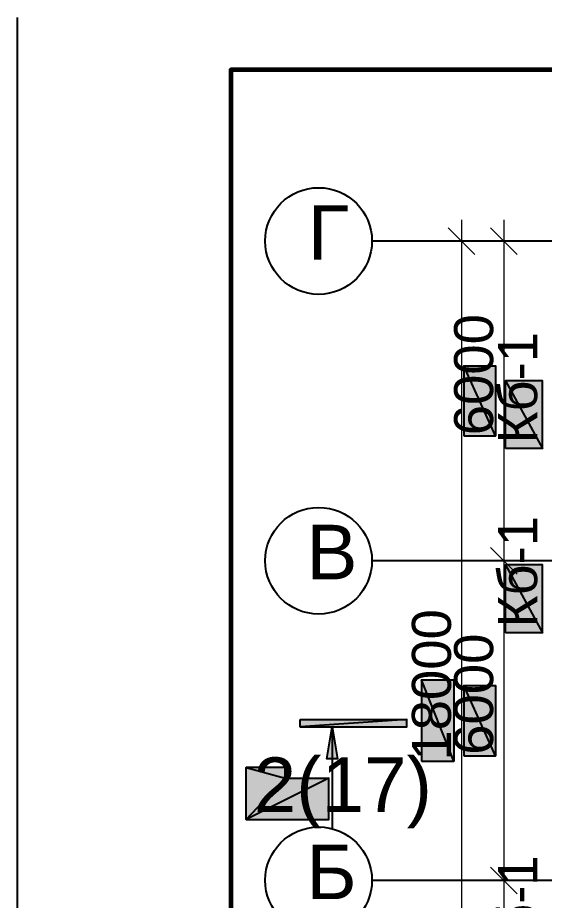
# Model space of a CAD drawing. Extents: x 8 to 21351, y 0 to 420.
# Drawn here: x 15552.9 to 15602.2, y 337.1 to 420 of the extents above; entities that cross this region are included whole.
import ezdxf

# ---------------------------------------------------------------- set-up
doc = ezdxf.new("R2010")
doc.units = 0
doc.styles.add('TEYPDFCAD_TEXT', font='arial.ttf')

msp = doc.modelspace()

# ---------------------------------------------------------------- hatches: boundary and pattern name
at = {"true_color": 0xffffff}
h = msp.add_hatch(color=0, dxfattribs=at)
h.paths.add_polyline_path([(15594.698, 380.704), (15597.682, 380.704), (15594.698, 387.286)])
h.paths.add_polyline_path([(15597.682, 380.704), (15594.698, 387.286), (15597.682, 387.286)])
h = msp.add_hatch(color=0, dxfattribs=at)
h.paths.add_polyline_path([(15598.592, 379.518), (15598.592, 385.868), (15602.085, 379.518)])
h.paths.add_polyline_path([(15598.592, 385.868), (15602.085, 379.518), (15602.085, 385.868)])
h = msp.add_hatch(color=0, dxfattribs=at)
h.paths.add_polyline_path([(15598.592, 362.225), (15598.592, 368.596), (15602.085, 362.225)])
h.paths.add_polyline_path([(15598.592, 368.596), (15602.085, 362.225), (15602.085, 368.596)])
h = msp.add_hatch(color=0, dxfattribs=at)
h.paths.add_polyline_path([(15590.74, 350.16), (15593.745, 350.16), (15590.74, 357.801)])
h.paths.add_polyline_path([(15593.745, 350.16), (15590.74, 357.801), (15593.745, 357.801)])
h = msp.add_hatch(color=0, dxfattribs=at)
h.paths.add_polyline_path([(15594.698, 350.689), (15597.682, 350.689), (15594.698, 357.272)])
h.paths.add_polyline_path([(15597.682, 350.689), (15594.698, 357.272), (15597.682, 357.272)])
h = msp.add_hatch(color=7)
h.paths.add_polyline_path([(15579.352, 354.097), (15589.343, 354.097), (15579.352, 353.399)])
h.paths.add_polyline_path([(15589.343, 354.097), (15579.352, 353.399), (15589.343, 353.399)])
msp.add_hatch(color=7).paths.add_polyline_path([(15582.336, 353.399), (15582.844, 350.393), (15581.85, 350.393)])
h = msp.add_hatch(color=0, dxfattribs=at)
h.paths.add_polyline_path([(15577.934, 349.589), (15574.293, 349.589), (15577.934, 348.594)])
h.paths.add_polyline_path([(15574.293, 349.589), (15577.934, 348.594), (15574.293, 344.699)])
h = msp.add_hatch(color=0, dxfattribs=at)
h.paths.add_polyline_path([(15577.934, 348.594), (15582.04, 348.594), (15574.293, 344.699)])
h.paths.add_polyline_path([(15582.04, 348.594), (15574.293, 344.699), (15582.04, 344.699)])

# ---------------------------------------------------------------- linework, layer by layer
at = {"lineweight": 25}
msp.add_line((15552.851, 0.085), (15552.851, 419.968), dxfattribs=at)
at = {"color": 7, "lineweight": 5}
for p, q in [((15595.735, 397.743), (15593.237, 400.24)), ((15594.486, 400.981), (15594.486, 306.98)), ((15599.693, 397.743), (15597.195, 400.24)), ((15598.444, 400.981), (15598.444, 366.988)), ((15595.121, 398.992), (15596.497, 398.992)), ((15599.058, 398.992), (15600.434, 398.992)), ((15598.444, 370.988), (15598.444, 336.973)), ((15597.195, 370.226), (15599.693, 367.728)), ((15599.693, 367.728), (15597.195, 370.226)), ((15599.058, 368.977), (15600.434, 368.977)), ((15599.058, 368.977), (15600.434, 368.977)), ((15598.444, 340.974), (15598.444, 306.98)), ((15597.195, 340.233), (15599.693, 337.735)), ((15599.693, 337.735), (15597.195, 340.233)), ((15599.058, 338.984), (15600.434, 338.984)), ((15599.058, 338.984), (15600.434, 338.984))]:
    msp.add_line(p, q, dxfattribs=at)
at = {"color": 7, "lineweight": 25}
for p, q in [((15591.057, 398.992), (15586.062, 398.992)), ((15606.085, 398.992), (15591.057, 398.992)), ((15591.057, 368.977), (15586.062, 368.977)), ((15606.085, 368.977), (15591.057, 368.977)), ((15582.336, 353.399), (15582.336, 343.895)), ((15591.057, 338.984), (15586.062, 338.984)), ((15606.085, 338.984), (15591.057, 338.984))]:
    msp.add_line(p, q, dxfattribs=at)
at = {"color": 0, "lineweight": 0, "true_color": 0xffffff}
for p, q in [((15602.085, 379.518), (15602.085, 385.868)), ((15602.085, 362.225), (15602.085, 368.596))]:
    msp.add_line(p, q, dxfattribs=at)
at = {"lineweight": 60}
msp.add_lwpolyline([(15572.854, 5.08), (16141.835, 5.08), (16141.835, 415.078), (15572.854, 415.078)], close=True, dxfattribs=at)
at = {"color": 0, "true_color": 0xffffff}
for points in [[(15594.698, 380.704), (15597.682, 380.704), (15594.698, 387.286)], [(15597.682, 380.704), (15594.698, 387.286), (15597.682, 387.286)], [(15598.592, 379.518), (15598.592, 385.868), (15602.085, 379.518)], [(15598.592, 385.868), (15602.085, 379.518), (15602.085, 385.868)], [(15598.592, 362.225), (15598.592, 368.596), (15602.085, 362.225)], [(15598.592, 368.596), (15602.085, 362.225), (15602.085, 368.596)], [(15590.74, 350.16), (15593.745, 350.16), (15590.74, 357.801)], [(15593.745, 350.16), (15590.74, 357.801), (15593.745, 357.801)], [(15594.698, 350.689), (15597.682, 350.689), (15594.698, 357.272)], [(15597.682, 350.689), (15594.698, 357.272), (15597.682, 357.272)], [(15577.934, 349.589), (15574.293, 349.589), (15577.934, 348.594)], [(15574.293, 349.589), (15577.934, 348.594), (15574.293, 344.699)], [(15577.934, 348.594), (15582.04, 348.594), (15574.293, 344.699)], [(15582.04, 348.594), (15574.293, 344.699), (15582.04, 344.699)]]:
    msp.add_lwpolyline(points, close=True, dxfattribs=at)
at = {"color": 7}
for points in [[(15579.352, 354.097), (15589.343, 354.097), (15579.352, 353.399)], [(15589.343, 354.097), (15579.352, 353.399), (15589.343, 353.399)], [(15582.336, 353.399), (15582.844, 350.393), (15581.85, 350.393)]]:
    msp.add_lwpolyline(points, close=True, dxfattribs=at)
at = {"color": 7, "lineweight": 25}
for centre in [(15581.077, 399.002), (15581.077, 368.988), (15581.077, 338.995)]:
    msp.add_circle(centre, 5.006, dxfattribs=at)

# ---------------------------------------------------------------- texts
at = {"color": 7, "style": 'TEYPDFCAD_TEXT'}
for s, height, p in [('Г', 5.126, (15580.072, 397.235)), ('В', 5.126, (15579.945, 367.242)), ('2(17)', 5.1259, (15574.992, 345.398)), ('Б', 5.126, (15579.945, 337.227))]:
    msp.add_text(s, height=height, dxfattribs=at).set_placement(p)
for s, p in [('6000', (15597.449, 380.767)), ('Кб-1', (15601.577, 380.005)), ('Кб-1', (15601.577, 362.733)), ('18000', (15593.491, 350.224)), ('6000', (15597.449, 350.774)), ('Кб-1', (15601.577, 330.877))]:
    msp.add_text(s, height=3.6618, rotation=90, dxfattribs=at).set_placement(p)

doc.saveas('drawing.dxf')
